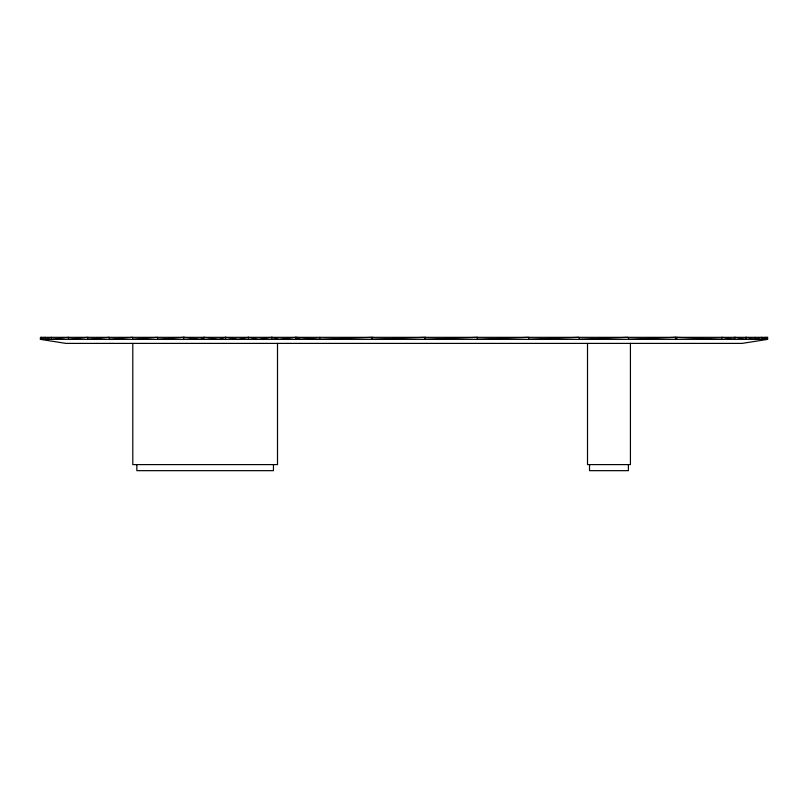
<?xml version="1.0" encoding="UTF-8"?>
<svg xmlns="http://www.w3.org/2000/svg" width="808" height="808" viewBox="0 0 808 808"><rect width="100%" height="100%" fill="white"/><g stroke="black" fill="none" stroke-linecap="round" stroke-linejoin="round"><path stroke-width="1.21" d="M767.6 339.36L767.6 337.34L40.41 337.34L40.4 339.36L65.903 343.4L742.087 343.4L767.6 339.36L40.4 339.36L41.501 337.34L41.612 339.36L45.197 337.34L45.49 339.36L51.389 337.34L51.389 339.36L68.64 337.34L68.215 339.36L87.971 337.34L87.759 339.36L109.272 337.34L109.322 339.36L132.431 337.34L132.795 339.36L157.318 337.34L158.035 339.36L183.8 337.34L200.313 339.36L203.939 337.34L218.827 339.36L225.583 337.34L238.279 339.36L248.369 337.34L258.439 339.36L271.922 337.34L279.063 339.36L295.849 337.34L319.766 339.36L372.973 337.34L371.084 339.36L425.634 337.34L424.402 339.36L477.589 337.34L477.013 339.36L528.705 337.34L528.765 339.36L578.831 337.34L579.498 339.36L627.826 337.34L629.068 339.36L675.549 337.34L721.857 339.36L721.857 337.34L733.805 339.36L734.846 337.34L745.299 339.36L746.047 337.34L754.662 339.36L755.147 337.34L755.147 339.36L761.883 337.34L761.621 339.36L766.075 337.34L765.974 339.36L767.6 337.34M299.869 339.36L295.849 337.34L295.849 339.36M677.326 339.36L675.549 337.34L675.549 339.36M746.047 337.34L746.047 339.36M734.846 337.34L734.846 339.36M630.422 343.4L630.422 464.6L587.507 464.6L587.507 343.4M628.392 464.6L628.392 470.66L589.527 470.66L589.527 464.6M319.766 337.34L319.766 339.36M277.508 343.4L277.508 464.6L132.795 464.6L132.795 343.4M273.447 464.6L273.447 470.66L136.845 470.66L136.845 464.6M271.922 337.34L271.922 339.36M248.369 337.34L248.369 339.36M225.583 337.34L225.583 339.36M203.939 337.34L203.939 339.36M183.8 337.34L183.8 339.36"/></g></svg>
